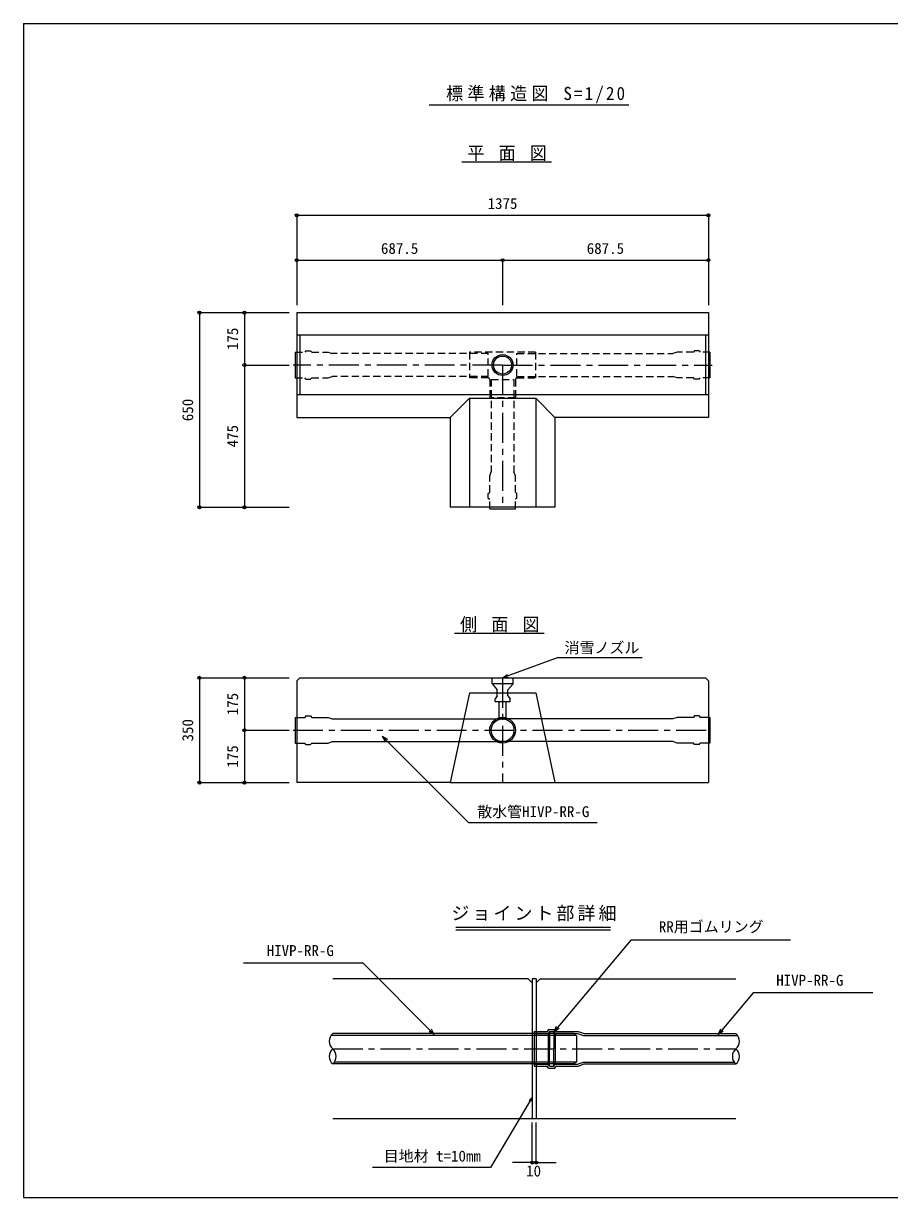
# Model space of a CAD drawing. Units: millimetres at full size, sheet at 1:15, with parts at other scales. Extents: x -2099 to 2101, y -1453 to 1487.
# Drawn here: x -2099 to 71, y -1453 to 1487 of the extents above; entities that cross this region are included whole.
import ezdxf
from ezdxf.enums import TextEntityAlignment as Align

# ---------------------------------------------------------------- set-up
doc = ezdxf.new("R2010")
doc.units = ezdxf.units.MM
doc.header["$LTSCALE"] = 15
doc.header["$PDMODE"] = 32
doc.header["$PDSIZE"] = 7.5
doc.linetypes.add('CHAIN1', pattern=[8, 5, -1, 1, -1])
doc.linetypes.add('DASHED1', pattern=[1.8, 1.2, -0.6])
doc.layers.add('0-0', color=7, linetype='Continuous')
doc.layers.add('1-0', color=7, linetype='Continuous')
doc.styles.add('ＭＳ ゴシック', font='')
doc.styles.get('ＭＳ ゴシック').set_extended_font_data('MS Gothic')

msp = doc.modelspace()

# ---------------------------------------------------------------- linework, layer by layer
at = {"layer": '0-0', "color": 5}
msp.add_line((-2099.23, 1486.51), (2100.77, 1486.51), dxfattribs=at)
at = {"layer": '0-0', "color": 4}
for p, q in [((-1016.12, -776.79), (-628.71, -776.79)), ((-1016.12, -783.03), (-628.71, -783.03)), ((-714.39, -1047.76), (-1328.67, -1047.76)), ((-819.39, -1037.46), (-787.43, -1037.46)), ((-819.39, -1037.46), (-819.39, -1124.58)), ((-819.39, -1042.57), (-784.84, -1042.57)), ((-783.84, -1032.72), (-787.43, -1037.46)), ((-781.3, -1037.84), (-784.89, -1042.57)), ((-784.89, -1042.57), (-784.89, -1119.47)), ((-783.84, -1032.72), (-767.99, -1032.72)), ((-781.3, -1037.84), (-770.53, -1037.84)), ((-781.3, -1037.84), (-781.3, -1080.89)), ((-770.53, -1037.84), (-766.94, -1042.57)), ((-770.53, -1037.84), (-770.53, -1080.89)), ((-767.99, -1032.72), (-764.4, -1037.46)), ((-766.94, -1042.57), (-766.94, -1119.47)), ((-766.9, -1042.57), (-710.75, -1042.57)), ((-764.4, -1037.46), (-709.85, -1037.46)), ((-710.75, -1042.57), (-696.39, -1047.76)), ((-709.85, -1037.46), (-694.46, -1043.02)), ((-696.39, -1047.76), (-310.1, -1047.76)), ((-694.46, -1043.02), (-314.39, -1043.02)), ((-781.3, -1124.21), (-781.3, -1081.16)), ((-770.53, -1124.21), (-770.53, -1081.16)), ((-714.39, -1114.28), (-1320.1, -1114.28)), ((-710.75, -1119.47), (-696.39, -1114.28)), ((-696.39, -1114.28), (-318.67, -1114.28)), ((-819.39, -1119.47), (-784.84, -1119.47)), ((-819.39, -1124.58), (-787.43, -1124.58)), ((-783.84, -1129.32), (-787.43, -1124.58)), ((-781.3, -1124.21), (-784.89, -1119.47)), ((-781.3, -1124.21), (-770.53, -1124.21)), ((-770.53, -1124.21), (-766.94, -1119.47)), ((-766.9, -1119.47), (-710.75, -1119.47)), ((-764.4, -1124.58), (-709.85, -1124.58)), ((-709.85, -1124.58), (-694.46, -1119.02)), ((-694.46, -1119.02), (-314.39, -1119.02)), ((-824.39, -1366.02), (-824.39, -1266.02)), ((-814.39, -1366.02), (-814.39, -1266.02)), ((-824.39, -1366.02), (-874.39, -1366.02)), ((-814.39, -1366.02), (-764.39, -1366.02))]:
    msp.add_line(p, q, dxfattribs=at)
at = {"layer": '0-0'}
for p, q in [((-177.76, -809.09), (-577.76, -809.09)), ((-1248.11, -866.77), (-1548.11, -866.77)), ((-814.39, -906.02), (-824.39, -906.02)), ((-814.39, -906.02), (-814.39, -1256.02)), ((28.63, -941.12), (-271.37, -941.12)), ((-1069.85, -1045.03), (-1077.35, -1032.04)), ((-769.72, -1037.86), (-757.43, -1029.26)), ((-358.59, -1045.05), (-346.3, -1036.45)), ((-825.33, -1203.48), (-929.03, -1378.59)), ((-825.33, -1203.48), (-832.19, -1210.19)), ((-825.33, -1203.48), (-827.92, -1212.72)), ((-929.03, -1378.59), (-1224.55, -1378.59))]:
    msp.add_line(p, q, dxfattribs=at)
at = {"layer": '0-0', "color": 3}
for p, q in [((-834.39, -906.02), (-1324.39, -906.02)), ((-834.39, -906.02), (-824.39, -916.02)), ((-814.39, -916.02), (-804.39, -906.02)), ((-804.39, -906.02), (-314.39, -906.02)), ((-1324.39, -1256.02), (-824.39, -1256.02)), ((-814.39, -1256.02), (-314.39, -1256.02))]:
    msp.add_line(p, q, dxfattribs=at)
at = {"layer": '0-0', "color": 4, "linetype": 'CHAIN1'}
msp.add_line((-1324.39, -1081.02), (-314.39, -1081.02), dxfattribs=at)
at = {"layer": '0-0', "color": 5}
msp.add_lwpolyline([(-2099.23, 1486.51), (-2099.23, -1453.49), (2100.77, -1453.49), (2100.77, 1486.51)], dxfattribs=at)
at = {"layer": '0-0'}
for points in [[(-577.76, -809.09), (-769.72, -1037.86), (-763.38, -1024.27)], [(-1248.11, -866.77), (-1069.85, -1045.03), (-1082.84, -1037.53)], [(-824.39, -906.02), (-824.39, -1256.02), (-814.39, -1256.02)], [(-271.37, -941.12), (-358.59, -1045.05), (-352.25, -1031.46)]]:
    msp.add_lwpolyline(points, dxfattribs=at)
at = {"layer": '0-0', "color": 4}
for points in [[(-713.13, -1113.02), (-713.13, -1049.02), (-719.13, -1043.02), (-1324.39, -1043.02)], [(-713.13, -1113.02), (-719.13, -1119.02), (-1324.39, -1119.02)], [(-783.84, -1129.32), (-767.99, -1129.32), (-764.4, -1124.58)]]:
    msp.add_lwpolyline(points, dxfattribs=at)
for centre, start, end in [((-1308.14, -1062.02), 130.53785, 229.46669), ((-330.64, -1062.02), 310.53436, 49.4632), ((-1308.14, -1100.02), 130.53785, 229.46669), ((-1340.64, -1100.02), 310.53785, 49.46669), ((-298.14, -1100.02), 130.53723, 229.4652), ((-330.63, -1100.02), 310.5348, 49.46277)]:
    msp.add_arc(centre, 25, start, end, dxfattribs=at)
for p in [(-824.39, -1366.02), (-814.39, -1366.02)]:
    msp.add_point(p, dxfattribs=at)
at = {"layer": '1-0', "color": 3}
for p, q in [((-1082.43, 1283.14), (-678.79, 1283.14)), ((-986.08, 1283.14), (-582.43, 1283.14)), ((-776.27, 1139.58), (-1001.27, 1139.58)), ((-1414.54, 762.47), (-383.29, 762.47)), ((-383.29, 762.47), (-383.29, 499.97)), ((-383.29, 706.22), (-1414.54, 706.22)), ((-1407.04, 706.22), (-1407.04, 556.22)), ((-390.79, 706.22), (-390.79, 556.22)), ((-383.29, 556.22), (-1414.54, 556.22)), ((-1030.16, 499.97), (-981.95, 548.19)), ((-981.95, 548.19), (-981.95, 274.97)), ((-981.95, 548.19), (-815.87, 548.19)), ((-815.87, 548.19), (-815.87, 274.97)), ((-1030.16, 499.97), (-1030.16, 274.97)), ((-767.66, 499.97), (-767.66, 274.97)), ((-767.66, 274.97), (-1030.16, 274.97)), ((-794.62, -40.71), (-1019.62, -40.71)), ((-1414.54, -159.56), (-1407.04, -152.06)), ((-1414.54, -159.56), (-1414.54, -414.56)), ((-1407.04, -152.06), (-390.79, -152.06)), ((-383.29, -159.56), (-390.79, -152.06)), ((-383.29, -159.56), (-383.29, -414.56)), ((-981.95, -189.56), (-815.87, -189.56)), ((-815.87, -189.56), (-767.66, -414.56)), ((-1030.16, -414.56), (-383.29, -414.56))]:
    msp.add_line(p, q, dxfattribs=at)
at = {"layer": '1-0', "color": 4}
for p, q in [((-1414.54, 1006.22), (-1414.54, 893.72)), ((-1414.54, 1006.22), (-383.29, 1006.22)), ((-383.29, 1006.22), (-383.29, 893.72)), ((-1414.54, 893.72), (-1414.54, 781.22)), ((-1414.54, 893.72), (-898.91, 893.72)), ((-898.91, 893.72), (-898.91, 781.22)), ((-898.91, 893.72), (-383.29, 893.72)), ((-898.91, 893.72), (-898.91, 781.22)), ((-383.29, 893.72), (-383.29, 781.22)), ((-1658.29, 762.47), (-1545.79, 762.47)), ((-1658.29, 762.47), (-1658.29, 274.97)), ((-1545.79, 762.47), (-1433.29, 762.47)), ((-1545.79, 762.47), (-1545.79, 631.22)), ((-1545.79, 631.22), (-1545.79, 274.97)), ((-1545.79, 631.22), (-1433.29, 631.22)), ((-1658.29, 274.97), (-1545.79, 274.97)), ((-1545.79, 274.97), (-1433.29, 274.97)), ((-1658.29, -152.06), (-1545.79, -152.06)), ((-1658.29, -152.06), (-1658.29, -414.56)), ((-1545.79, -152.06), (-1433.29, -152.06)), ((-1545.79, -152.06), (-1545.79, -283.31)), ((-1545.79, -283.31), (-1545.79, -414.56)), ((-1545.79, -283.31), (-1433.29, -283.31)), ((-1658.29, -414.56), (-1545.79, -414.56)), ((-1545.79, -414.56), (-1433.29, -414.56))]:
    msp.add_line(p, q, dxfattribs=at)
at = {"layer": '1-0', "linetype": 'DASHED1'}
for p, q in [((-1418.29, 663.47), (-1394.31, 663.47)), ((-1391.62, 667.03), (-1394.31, 663.47)), ((-1377.04, 663.47), (-1336.13, 663.47)), ((-1336.13, 663.47), (-1325.75, 659.72)), ((-816.41, 663.47), (-981.41, 663.47)), ((-981.41, 663.47), (-981.41, 598.97)), ((-862.91, 659.72), (-472.07, 659.72)), ((-862.91, 602.72), (-862.91, 659.72)), ((-816.41, 663.47), (-816.41, 598.97)), ((-461.69, 663.47), (-472.07, 659.72)), ((-420.78, 663.47), (-461.69, 663.47)), ((-406.2, 667.03), (-403.51, 663.47)), ((-379.54, 663.47), (-403.51, 663.47)), ((-1418.29, 598.97), (-1394.31, 598.97)), ((-1391.62, 595.42), (-1394.31, 598.97)), ((-1391.62, 595.42), (-1379.73, 595.42)), ((-1379.73, 595.42), (-1377.04, 598.97)), ((-1377.04, 598.97), (-1336.13, 598.97)), ((-1336.13, 598.97), (-1325.75, 602.72)), ((-934.91, 602.72), (-1325.75, 602.72)), ((-934.91, 598.97), (-981.41, 598.97)), ((-931.16, 595.22), (-931.16, 548.72)), ((-927.41, 595.22), (-870.41, 595.22)), ((-927.41, 595.22), (-927.41, 363.76)), ((-870.41, 595.22), (-870.41, 363.76)), ((-866.66, 595.22), (-866.66, 548.72)), ((-862.91, 602.72), (-472.07, 602.72)), ((-862.91, 598.97), (-816.41, 598.97)), ((-461.69, 598.97), (-472.07, 602.72)), ((-420.78, 598.97), (-461.69, 598.97)), ((-418.09, 595.42), (-420.78, 598.97)), ((-406.2, 595.42), (-418.09, 595.42)), ((-406.2, 595.42), (-403.51, 598.97)), ((-379.54, 598.97), (-403.51, 598.97)), ((-866.66, 548.72), (-931.16, 548.72)), ((-866.66, 353.37), (-870.41, 363.76)), ((-866.66, 312.47), (-866.66, 353.37)), ((-934.71, 309.78), (-931.16, 312.47)), ((-934.71, 297.89), (-934.71, 309.78)), ((-934.71, 297.89), (-931.16, 295.19)), ((-931.16, 271.22), (-931.16, 295.19)), ((-863.11, 309.78), (-866.66, 312.47)), ((-863.11, 297.89), (-866.66, 295.19)), ((-866.66, 271.22), (-866.66, 295.19)), ((-863.11, 297.89), (-863.11, 309.78))]:
    msp.add_line(p, q, dxfattribs=at)
at = {"layer": '1-0'}
for p, q in [((-1418.29, 663.47), (-1418.29, 598.97)), ((-379.54, 663.47), (-379.54, 598.97)), ((-931.16, 271.22), (-866.66, 271.22)), ((-759.23, -101.5), (-549.23, -101.5)), ((-898.91, -152.06), (-886.61, -143.47)), ((-925.16, -167.06), (-925.16, -152.06)), ((-925.16, -167.06), (-912.04, -182.06)), ((-872.66, -167.06), (-925.16, -167.06)), ((-872.66, -167.06), (-872.66, -152.06)), ((-912.04, -197.06), (-917.66, -204.56)), ((-917.66, -212.06), (-917.66, -204.56)), ((-912.04, -197.06), (-912.04, -182.06)), ((-885.79, -197.06), (-880.16, -204.56)), ((-880.16, -212.06), (-880.16, -204.56)), ((-880.16, -212.06), (-917.66, -212.06)), ((-907.16, -254.69), (-907.16, -212.06)), ((-890.66, -212.06), (-890.66, -254.69)), ((-1418.29, -251.06), (-1394.31, -251.06)), ((-1418.29, -251.06), (-1418.29, -315.56)), ((-1391.62, -247.5), (-1394.31, -251.06)), ((-1377.04, -251.06), (-1336.13, -251.06)), ((-1336.13, -251.06), (-1325.75, -254.81)), ((-1325.75, -254.81), (-898.91, -254.81)), ((-472.07, -254.81), (-898.91, -254.81)), ((-461.69, -251.06), (-472.07, -254.81)), ((-420.78, -251.06), (-461.69, -251.06)), ((-406.2, -247.5), (-403.51, -251.06)), ((-379.54, -251.06), (-403.51, -251.06)), ((-379.54, -251.06), (-379.54, -315.56)), ((-1418.29, -315.56), (-1394.31, -315.56)), ((-1391.62, -319.11), (-1394.31, -315.56)), ((-1391.62, -319.11), (-1379.73, -319.11)), ((-1379.73, -319.11), (-1377.04, -315.56)), ((-1377.04, -315.56), (-1336.13, -315.56)), ((-1336.13, -315.56), (-1325.75, -311.81)), ((-1325.75, -311.81), (-898.91, -311.81)), ((-1200.37, -298.22), (-1192.87, -311.21)), ((-1200.37, -298.22), (-1187.38, -305.72)), ((-984.32, -514.26), (-1200.37, -298.22)), ((-472.07, -311.81), (-898.91, -311.81)), ((-461.69, -315.56), (-472.07, -311.81)), ((-420.78, -315.56), (-461.69, -315.56)), ((-418.09, -319.11), (-420.78, -315.56)), ((-406.2, -319.11), (-418.09, -319.11)), ((-406.2, -319.11), (-403.51, -315.56)), ((-379.54, -315.56), (-403.51, -315.56)), ((-984.32, -514.26), (-661.82, -514.26))]:
    msp.add_line(p, q, dxfattribs=at)
at = {"layer": '1-0', "color": 4, "linetype": 'CHAIN1'}
for p, q in [((-898.91, 631.22), (-1423.91, 631.22)), ((-898.91, 631.22), (-373.91, 631.22)), ((-898.91, 631.22), (-898.91, 271.22)), ((-898.91, -152.06), (-898.91, -414.56)), ((-1423.91, -283.31), (-373.91, -283.31))]:
    msp.add_line(p, q, dxfattribs=at)
at = {"layer": '1-0', "color": 3}
for points in [[(-1414.54, 762.47), (-1414.54, 499.97), (-1030.16, 499.97)], [(-383.29, 499.97), (-767.66, 499.97), (-815.87, 548.19)], [(-981.95, -189.56), (-1030.16, -414.56), (-1414.54, -414.56)]]:
    msp.add_lwpolyline(points, dxfattribs=at)
at = {"layer": '1-0', "linetype": 'DASHED1'}
for points in [[(-1391.62, 667.03), (-1379.73, 667.03), (-1377.04, 663.47)], [(-934.91, 602.72), (-934.91, 659.72), (-1325.75, 659.72)], [(-406.2, 667.03), (-418.09, 667.03), (-420.78, 663.47)], [(-931.16, 312.47), (-931.16, 353.37), (-927.41, 363.76)]]:
    msp.add_lwpolyline(points, dxfattribs=at)
at = {"layer": '1-0'}
for points in [[(-759.23, -101.5), (-898.91, -152.06), (-883.97, -150.78)], [(-885.79, -197.06), (-885.79, -182.06), (-872.66, -167.06)], [(-1391.62, -247.5), (-1379.73, -247.5), (-1377.04, -251.06)], [(-406.2, -247.5), (-418.09, -247.5), (-420.78, -251.06)]]:
    msp.add_lwpolyline(points, dxfattribs=at)
for centre, radius in [((-898.91, 631.22), 26.25), ((-898.91, 631.22), 22.5), ((-898.91, -283.31), 32.25), ((-898.91, -283.31), 28.61)]:
    msp.add_circle(centre, radius, dxfattribs=at)
at = {"layer": '1-0', "linetype": 'DASHED1'}
for centre, start, end in [((-934.91, 595.22), 0, 90), ((-862.91, 595.22), 90, 180)]:
    msp.add_arc(centre, 3.75, start, end, dxfattribs=at)
at = {"layer": '1-0', "color": 4}
for p in [(-1414.54, 1006.22), (-383.29, 1006.22), (-1414.54, 893.72), (-898.91, 893.72), (-383.29, 893.72), (-1658.29, 762.47), (-1545.79, 762.47), (-1545.79, 631.22), (-1658.29, 274.97), (-1545.79, 274.97), (-1658.29, -152.06), (-1545.79, -152.06), (-1545.79, -283.31), (-1658.29, -414.56), (-1545.79, -414.56)]:
    msp.add_point(p, dxfattribs=at)

# ---------------------------------------------------------------- texts
at = {"layer": '0-0', "style": 'ＭＳ ゴシック'}
for s, p in [('RR用ゴムリング', (-507.43, -797.31)), ('HIVP-RR-G', (-1489.9, -857.09)), ('HIVP-RR-G', (-213.17, -931.44)), ('目地材 t=10mm', (-1196.57, -1371.62))]:
    msp.add_text(s, height=27.49, dxfattribs=at).set_placement(p, align=Align.BOTTOM_LEFT)
at = {"layer": '0-0', "color": 4, "style": 'ＭＳ ゴシック'}
msp.add_text('10', height=27.49, dxfattribs=at).set_placement((-839.82, -1409.06), align=Align.BOTTOM_LEFT)
at = {"layer": '0-0', "insert": (-1027.12, -761.62), "char_height": 32.99, "attachment_point": 7, "style": 'ＭＳ ゴシック'}
msp.add_mtext('\\T1.17;ジョイント部詳細', dxfattribs=at)
at = {"layer": '1-0', "color": 4, "style": 'ＭＳ ゴシック'}
for s, p in [('1375', (-936.41, 1013.72)), ('687.5', (-1203.6, 901.22)), ('687.5', (-687.97, 901.22))]:
    msp.add_text(s, height=27.49, dxfattribs=at).set_placement(p, align=Align.BOTTOM_LEFT)
for s, p in [('175', (-1553.29, 668.72)), ('650', (-1665.79, 490.6)), ('475', (-1553.29, 424.97)), ('175', (-1553.29, -245.81)), ('350', (-1665.79, -311.43)), ('175', (-1553.29, -377.06))]:
    msp.add_text(s, height=27.49, rotation=90, dxfattribs=at).set_placement(p, align=Align.BOTTOM_LEFT)
at = {"layer": '1-0', "style": 'ＭＳ ゴシック'}
for s, p in [('消雪ノズル', (-743.47, -98.53)), ('散水管HIVP-RR-G', (-962.42, -509.23))]:
    msp.add_text(s, height=27.49, dxfattribs=at).set_placement(p, align=Align.BOTTOM_LEFT)
at = {"layer": '1-0', "char_height": 32.99, "attachment_point": 7, "style": 'ＭＳ ゴシック'}
for s, insert in [('\\T1.25;\\W0.95;標準構造図\\~S=1/20', (-1040.35, 1286.89)), ('\\T1.22;\\W0.95;平\\~面\\~図', (-987.06, 1141.82)), ('\\T1.22;\\W0.95;側\\~面\\~図', (-1005.41, -38.48))]:
    msp.add_mtext(s, dxfattribs=dict(at, insert=insert))

doc.saveas('drawing.dxf')
